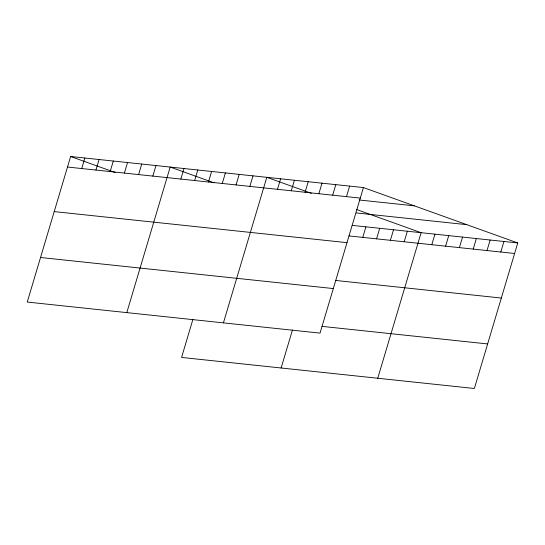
<?xml version="1.0" encoding="UTF-8"?>
<svg xmlns="http://www.w3.org/2000/svg" width="545" height="545" viewBox="0 0 545 545"><rect width="100%" height="100%" fill="white"/><g stroke="black" fill="none" stroke-linecap="round" stroke-linejoin="round"><path stroke-width="0.82" d="M363.426 187.569L70.639 156.504L27.25 302.053L320.031 333.118L363.426 187.569L517.75 242.947L474.361 388.496L181.574 357.431L192.923 319.363M81.723 168.548L84.863 158.009M95.94 170.06L99.081 159.522M110.158 171.566L113.305 161.027M124.383 173.078L127.523 162.539M138.6 174.584L141.748 164.045M152.825 176.096L155.965 165.557M126.794 312.612L170.19 167.063L213.953 182.773M180.845 179.067L183.992 168.528M194.647 180.531L197.794 169.992M208.456 181.996L211.596 171.457M222.258 183.461L225.398 172.922M236.06 184.925L239.201 174.386M249.862 186.39L253.003 175.851M223.416 322.865L266.805 177.316L311.365 193.305M277.466 189.319L280.607 178.78M291.268 190.784L294.409 180.245M305.071 192.249L308.211 181.71M318.873 193.713L322.013 183.174M281.125 367.998L292.474 329.923M332.675 195.178L335.815 184.639M346.477 196.643L349.624 186.104M362.779 237.375L365.92 226.836M376.581 238.839L379.722 228.3M390.383 240.304L393.524 229.765M404.186 241.769L407.326 231.23M377.74 378.244L421.128 232.695L356.689 209.573M431.79 244.698L434.937 234.159M445.592 246.163L448.739 235.624M459.394 247.628L462.542 237.089M473.203 249.092L476.344 238.553M487.005 250.557L490.146 240.018M500.807 252.022L503.948 241.483M67.498 167.042L360.279 198.108M359.141 199.981L414.35 205.84M356.403 212.959L466.82 224.669M352.118 225.371L517.75 242.947M348.977 235.917L514.609 253.486M54.214 211.596L347.002 242.661M335.693 280.464L501.325 298.04M40.534 257.499L333.315 288.564M322.006 326.373L487.639 343.943M70.639 156.504L115.199 172.493"/></g></svg>
